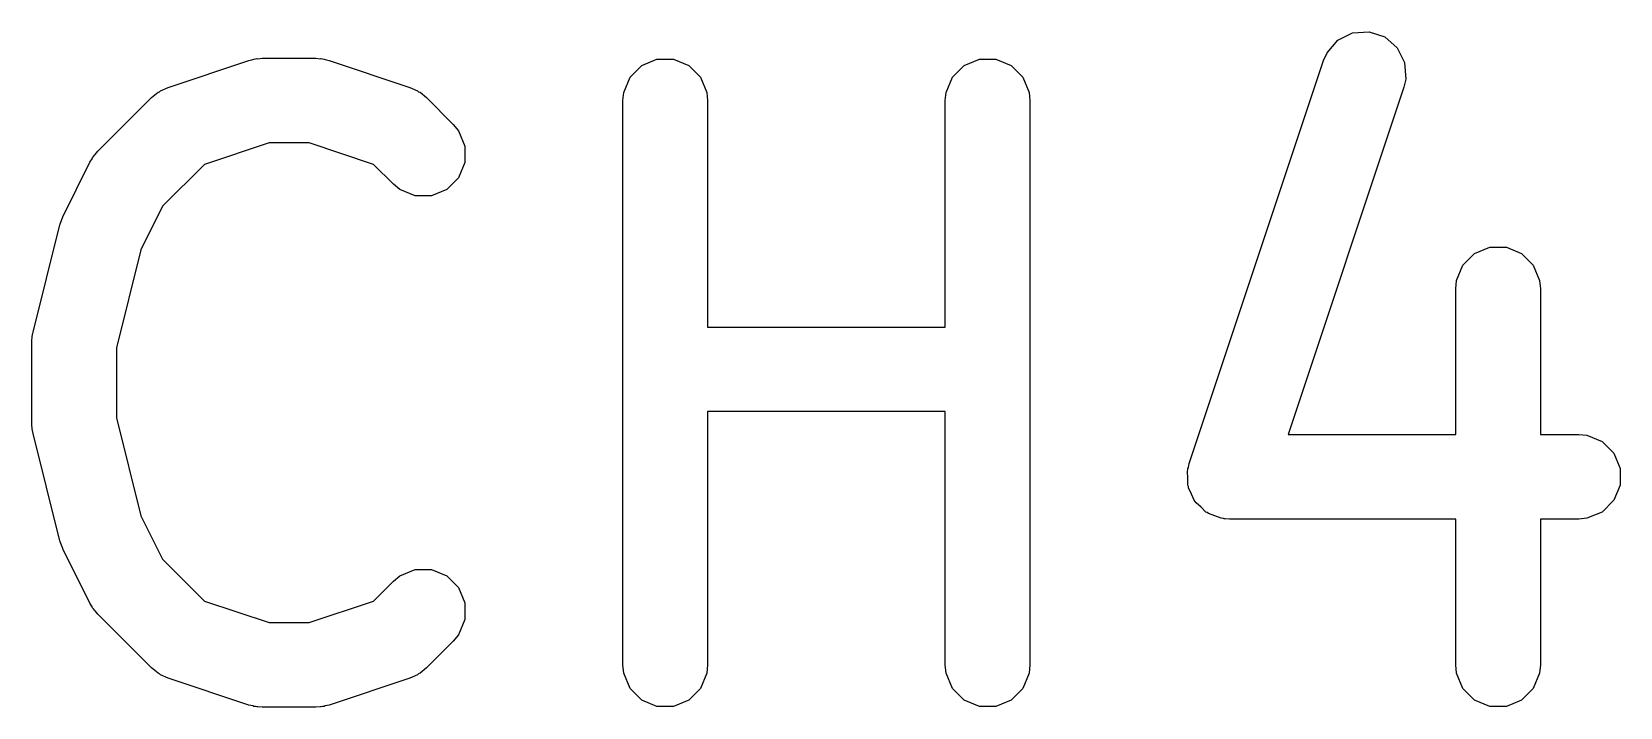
# Model space of a CAD drawing. Extents: x 99 to 216, y -134 to -70.
# Drawn here: x 177.145 to 179.961, y -77.815 to -76.618 of the extents above; entities that cross this region are included whole.
import ezdxf

# ---------------------------------------------------------------- set-up
doc = ezdxf.new("R2010")
doc.units = 0
doc.layers.add('BLACK', color=7, linetype='CONTINUOUS')

msp = doc.modelspace()

# ---------------------------------------------------------------- linework, layer by layer
at = {"layer": 'BLACK', "linetype": 'CONTINUOUS'}
for p, q in [((179.460207, -76.632951), (179.48638, -76.619864)), ((179.48638, -76.619864), (179.51557, -76.617789)), ((179.51557, -76.617789), (179.543332, -76.627043)), ((179.543332, -76.627043), (179.56544, -76.646217)), ((179.435039, -76.668483), (179.441033, -76.655058)), ((179.441033, -76.655058), (179.460207, -76.632951)), ((179.56544, -76.646217), (179.578526, -76.672391)), ((177.387235, -76.716287), (177.530091, -76.668668)), ((177.530091, -76.668668), (177.537346, -76.667018)), ((177.537346, -76.667018), (177.539177, -76.66626)), ((177.539177, -76.66626), (177.54183, -76.665998)), ((177.54183, -76.665998), (177.544428, -76.665408)), ((177.544428, -76.665408), (177.546402, -76.665548)), ((177.546402, -76.665548), (177.553809, -76.664819)), ((177.553809, -76.664819), (177.649047, -76.664819)), ((177.649047, -76.664819), (177.656452, -76.665548)), ((177.656452, -76.665548), (177.658427, -76.665408)), ((177.658427, -76.665408), (177.661024, -76.665998)), ((177.661024, -76.665998), (177.663679, -76.66626)), ((177.663679, -76.66626), (177.66551, -76.667018)), ((177.66551, -76.667018), (177.672764, -76.668668)), ((177.672764, -76.668668), (177.815621, -76.716287)), ((178.205735, -76.698151), (178.226427, -76.677459)), ((178.226427, -76.677459), (178.253463, -76.66626)), ((178.253463, -76.66626), (178.282727, -76.66626)), ((178.282727, -76.66626), (178.309763, -76.677459)), ((178.309763, -76.677459), (178.330455, -76.698151)), ((178.777163, -76.698151), (178.797855, -76.677459)), ((178.797855, -76.677459), (178.824891, -76.66626)), ((178.824891, -76.66626), (178.854155, -76.66626)), ((178.854155, -76.66626), (178.881191, -76.677459)), ((178.881191, -76.677459), (178.901883, -76.698151)), ((179.196944, -77.382768), (179.435039, -76.668483)), ((179.578526, -76.672391), (179.580601, -76.701581)), ((178.194536, -76.725187), (178.205735, -76.698151)), ((178.330455, -76.698151), (178.341654, -76.725187)), ((178.765964, -76.725187), (178.777163, -76.698151)), ((178.901883, -76.698151), (178.913082, -76.725187)), ((179.580601, -76.701581), (179.577341, -76.715918)), ((177.262681, -76.829643), (177.357919, -76.734405)), ((177.357919, -76.734405), (177.369284, -76.725077)), ((177.369284, -76.725077), (177.371774, -76.724045)), ((177.371774, -76.724045), (177.373809, -76.722281)), ((177.373809, -76.722281), (177.387235, -76.716287)), ((177.815621, -76.716287), (177.829046, -76.722281)), ((177.829046, -76.722281), (177.831081, -76.724046)), ((177.831081, -76.724046), (177.833572, -76.725078)), ((177.833572, -76.725078), (177.844937, -76.734405)), ((177.844937, -76.734405), (177.892556, -76.782024)), ((178.193095, -76.739819), (178.194536, -76.725187)), ((178.193095, -77.739819), (178.193095, -76.739819)), ((178.341654, -76.725187), (178.343095, -76.739819)), ((178.343095, -76.739819), (178.343095, -77.141009)), ((178.764523, -76.739819), (178.765964, -76.725187)), ((178.764523, -77.141009), (178.764523, -76.739819)), ((178.913082, -76.725187), (178.914523, -76.739819)), ((178.914523, -76.739819), (178.914523, -77.739819)), ((179.577341, -76.715918), (179.372152, -77.331485)), ((177.892556, -76.782024), (177.901883, -76.793389)), ((177.901883, -76.793389), (177.913082, -76.820425)), ((177.565979, -76.814819), (177.451466, -76.85299)), ((177.636877, -76.814819), (177.565979, -76.814819)), ((177.75139, -76.85299), (177.636877, -76.814819)), ((177.913082, -76.820425), (177.913082, -76.849688)), ((177.201013, -76.944373), (177.248632, -76.849135)), ((177.248632, -76.849135), (177.252596, -76.842835)), ((177.252596, -76.842835), (177.253354, -76.841008)), ((177.253354, -76.841008), (177.255042, -76.838951)), ((177.255042, -76.838951), (177.256464, -76.836692)), ((177.256464, -76.836692), (177.257962, -76.835392)), ((177.257962, -76.835392), (177.262681, -76.829643)), ((177.451466, -76.85299), (177.377353, -76.927103)), ((177.78649, -76.88809), (177.75139, -76.85299)), ((177.913082, -76.849688), (177.901883, -76.876724)), ((177.901883, -76.876724), (177.88119, -76.897417)), ((177.797855, -76.897417), (177.78649, -76.88809)), ((177.824891, -76.908616), (177.797855, -76.897417)), ((177.854154, -76.908616), (177.824891, -76.908616)), ((177.88119, -76.897417), (177.854154, -76.908616)), ((177.377353, -76.927103), (177.338859, -77.00409)), ((177.147715, -77.1502), (177.195334, -76.959724)), ((177.195334, -76.959724), (177.195719, -76.958644)), ((177.195719, -76.958644), (177.195758, -76.958105)), ((177.195758, -76.958105), (177.198085, -76.952023)), ((177.198085, -76.952023), (177.200281, -76.945878)), ((177.200281, -76.945878), (177.200603, -76.945442)), ((177.200603, -76.945442), (177.201013, -76.944373)), ((177.338859, -77.00409), (177.295476, -77.177624)), ((179.681925, -77.031484), (179.702617, -77.010792)), ((179.702617, -77.010792), (179.729653, -76.999593)), ((179.729653, -76.999593), (179.758917, -76.999593)), ((179.758917, -76.999593), (179.785953, -77.010792)), ((179.785953, -77.010792), (179.806645, -77.031484)), ((179.670726, -77.05852), (179.681925, -77.031484)), ((179.806645, -77.031484), (179.817844, -77.05852)), ((179.669285, -77.073152), (179.670726, -77.05852)), ((179.669285, -77.331485), (179.669285, -77.073152)), ((179.817844, -77.05852), (179.819285, -77.073152)), ((179.819285, -77.073152), (179.819285, -77.331485)), ((177.145565, -77.164744), (177.146374, -77.15927)), ((177.145727, -77.165836), (177.145565, -77.164744)), ((177.146374, -77.15927), (177.146917, -77.153758)), ((177.146917, -77.153758), (177.147339, -77.152736)), ((177.147339, -77.152736), (177.147715, -77.1502)), ((178.343095, -77.141009), (178.764523, -77.141009)), ((177.145476, -77.16839), (177.145727, -77.165836)), ((177.145476, -77.311247), (177.145476, -77.16839)), ((177.295476, -77.177624), (177.295476, -77.302013)), ((177.295476, -77.302013), (177.338859, -77.475547)), ((178.764523, -77.291009), (178.343095, -77.291009)), ((178.343095, -77.291009), (178.343095, -77.739819)), ((178.764523, -77.739819), (178.764523, -77.291009)), ((177.145727, -77.3138), (177.145476, -77.311247)), ((177.145565, -77.314893), (177.145727, -77.3138)), ((177.146374, -77.320366), (177.145565, -77.314893)), ((177.146917, -77.325879), (177.146374, -77.320366)), ((177.147339, -77.3269), (177.146917, -77.325879)), ((177.147715, -77.329437), (177.147339, -77.3269)), ((177.195334, -77.519913), (177.147715, -77.329437)), ((179.372152, -77.331485), (179.669285, -77.331485)), ((179.819285, -77.331485), (179.887142, -77.331485)), ((179.887142, -77.331485), (179.901774, -77.332926)), ((179.901774, -77.332926), (179.92881, -77.344125)), ((179.92881, -77.344125), (179.949502, -77.364817)), ((179.194536, -77.391853), (179.195294, -77.390021)), ((179.195294, -77.390021), (179.196944, -77.382768)), ((179.949502, -77.364817), (179.960701, -77.391853)), ((179.193684, -77.397105), (179.194536, -77.393358)), ((179.194536, -77.40909), (179.193684, -77.397105)), ((179.194536, -77.393358), (179.194536, -77.391853)), ((179.194536, -77.421117), (179.194536, -77.40909)), ((179.960701, -77.391853), (179.960701, -77.421117)), ((179.195568, -77.423608), (179.194536, -77.421117)), ((179.195759, -77.426295), (179.195568, -77.423608)), ((179.201133, -77.437044), (179.195759, -77.426295)), ((179.205735, -77.448153), (179.201133, -77.437044)), ((179.960701, -77.421117), (179.949502, -77.448153)), ((179.20764, -77.450058), (179.205735, -77.448153)), ((179.208845, -77.452468), (179.20764, -77.450058)), ((179.217927, -77.460345), (179.208845, -77.452468)), ((179.226427, -77.468845), (179.217927, -77.460345)), ((179.228915, -77.469875), (179.226427, -77.468845)), ((179.230952, -77.471642), (179.228915, -77.469875)), ((179.242355, -77.475443), (179.230952, -77.471642)), ((179.92881, -77.468845), (179.901774, -77.480044)), ((179.949502, -77.448153), (179.92881, -77.468845)), ((177.338859, -77.475547), (177.377353, -77.552534)), ((179.253463, -77.480044), (179.242355, -77.475443)), ((179.257289, -77.48042), (179.253463, -77.480044)), ((179.258715, -77.480896), (179.257289, -77.48042)), ((179.260689, -77.480755), (179.258715, -77.480896)), ((179.268095, -77.481485), (179.260689, -77.480755)), ((179.669285, -77.481485), (179.268095, -77.481485)), ((179.669285, -77.739819), (179.669285, -77.481485)), ((179.887142, -77.481485), (179.819285, -77.481485)), ((179.819285, -77.481485), (179.819285, -77.739819)), ((179.901774, -77.480044), (179.887142, -77.481485)), ((177.195719, -77.520992), (177.195334, -77.519913)), ((177.195758, -77.521532), (177.195719, -77.520992)), ((177.198085, -77.527613), (177.195758, -77.521532)), ((177.200281, -77.533759), (177.198085, -77.527613)), ((177.200603, -77.534194), (177.200281, -77.533759)), ((177.201013, -77.535264), (177.200603, -77.534194)), ((177.248632, -77.630502), (177.201013, -77.535264)), ((177.377353, -77.552534), (177.451466, -77.626648)), ((177.786489, -77.591548), (177.797855, -77.58222)), ((177.797855, -77.58222), (177.824891, -77.571021)), ((177.824891, -77.571021), (177.854154, -77.571021)), ((177.854154, -77.571021), (177.88119, -77.582219)), ((177.88119, -77.582219), (177.901883, -77.602912)), ((177.75139, -77.626647), (177.786489, -77.591548)), ((177.901883, -77.602912), (177.913082, -77.629948)), ((177.252595, -77.636798), (177.248632, -77.630502)), ((177.253353, -77.638628), (177.252595, -77.636798)), ((177.255042, -77.640686), (177.253353, -77.638628)), ((177.256464, -77.642945), (177.255042, -77.640686)), ((177.257962, -77.644244), (177.256464, -77.642945)), ((177.451466, -77.626648), (177.565979, -77.664819)), ((177.636877, -77.664819), (177.75139, -77.626647)), ((177.913082, -77.629948), (177.913082, -77.659211)), ((177.262681, -77.649994), (177.257962, -77.644244)), ((177.357919, -77.745233), (177.262681, -77.649994)), ((177.565979, -77.664819), (177.636877, -77.664819)), ((177.913082, -77.659211), (177.901884, -77.686247)), ((177.892556, -77.697613), (177.844938, -77.745232)), ((177.901884, -77.686247), (177.892556, -77.697613)), ((177.369284, -77.754561), (177.357919, -77.745233)), ((177.371774, -77.755592), (177.369284, -77.754561)), ((177.373809, -77.757357), (177.371774, -77.755592)), ((177.831081, -77.755591), (177.829046, -77.757357)), ((177.833572, -77.75456), (177.831081, -77.755591)), ((177.844938, -77.745232), (177.833572, -77.75456)), ((178.194536, -77.754451), (178.193095, -77.739819)), ((178.205735, -77.781487), (178.194536, -77.754451)), ((178.341654, -77.754451), (178.330455, -77.781487)), ((178.343095, -77.739819), (178.341654, -77.754451)), ((178.765964, -77.754451), (178.764523, -77.739819)), ((178.777163, -77.781487), (178.765964, -77.754451)), ((178.913082, -77.754451), (178.901883, -77.781487)), ((178.914523, -77.739819), (178.913082, -77.754451)), ((179.670726, -77.754451), (179.669285, -77.739819)), ((179.681925, -77.781487), (179.670726, -77.754451)), ((179.817844, -77.754451), (179.806645, -77.781487)), ((179.819285, -77.739819), (179.817844, -77.754451)), ((177.387235, -77.763351), (177.373809, -77.757357)), ((177.530091, -77.81097), (177.387235, -77.763351)), ((177.815621, -77.763351), (177.672764, -77.81097)), ((177.829046, -77.757357), (177.815621, -77.763351)), ((178.226427, -77.802179), (178.205735, -77.781487)), ((178.330455, -77.781487), (178.309763, -77.802179)), ((178.797855, -77.802179), (178.777163, -77.781487)), ((178.901883, -77.781487), (178.881191, -77.802179)), ((179.702617, -77.802179), (179.681925, -77.781487)), ((179.806645, -77.781487), (179.785953, -77.802179)), ((177.537346, -77.812619), (177.530091, -77.81097)), ((177.539177, -77.813378), (177.537346, -77.812619)), ((177.66551, -77.812619), (177.663679, -77.813378)), ((177.672764, -77.81097), (177.66551, -77.812619)), ((178.253463, -77.813378), (178.226427, -77.802179)), ((178.309763, -77.802179), (178.282727, -77.813378)), ((178.824891, -77.813378), (178.797855, -77.802179)), ((178.881191, -77.802179), (178.854155, -77.813378)), ((179.729653, -77.813378), (179.702617, -77.802179)), ((179.785953, -77.802179), (179.758917, -77.813378)), ((177.54183, -77.813639), (177.539177, -77.813378)), ((177.544428, -77.81423), (177.54183, -77.813639)), ((177.546402, -77.814089), (177.544428, -77.81423)), ((177.553809, -77.814819), (177.546402, -77.814089)), ((177.649047, -77.814819), (177.553809, -77.814819)), ((177.656452, -77.814089), (177.649047, -77.814819)), ((177.658427, -77.81423), (177.656452, -77.814089)), ((177.661024, -77.813639), (177.658427, -77.81423)), ((177.663679, -77.813378), (177.661024, -77.813639)), ((178.282727, -77.813378), (178.253463, -77.813378)), ((178.854155, -77.813378), (178.824891, -77.813378)), ((179.758917, -77.813378), (179.729653, -77.813378))]:
    msp.add_line(p, q, dxfattribs=at)

doc.saveas('drawing.dxf')
